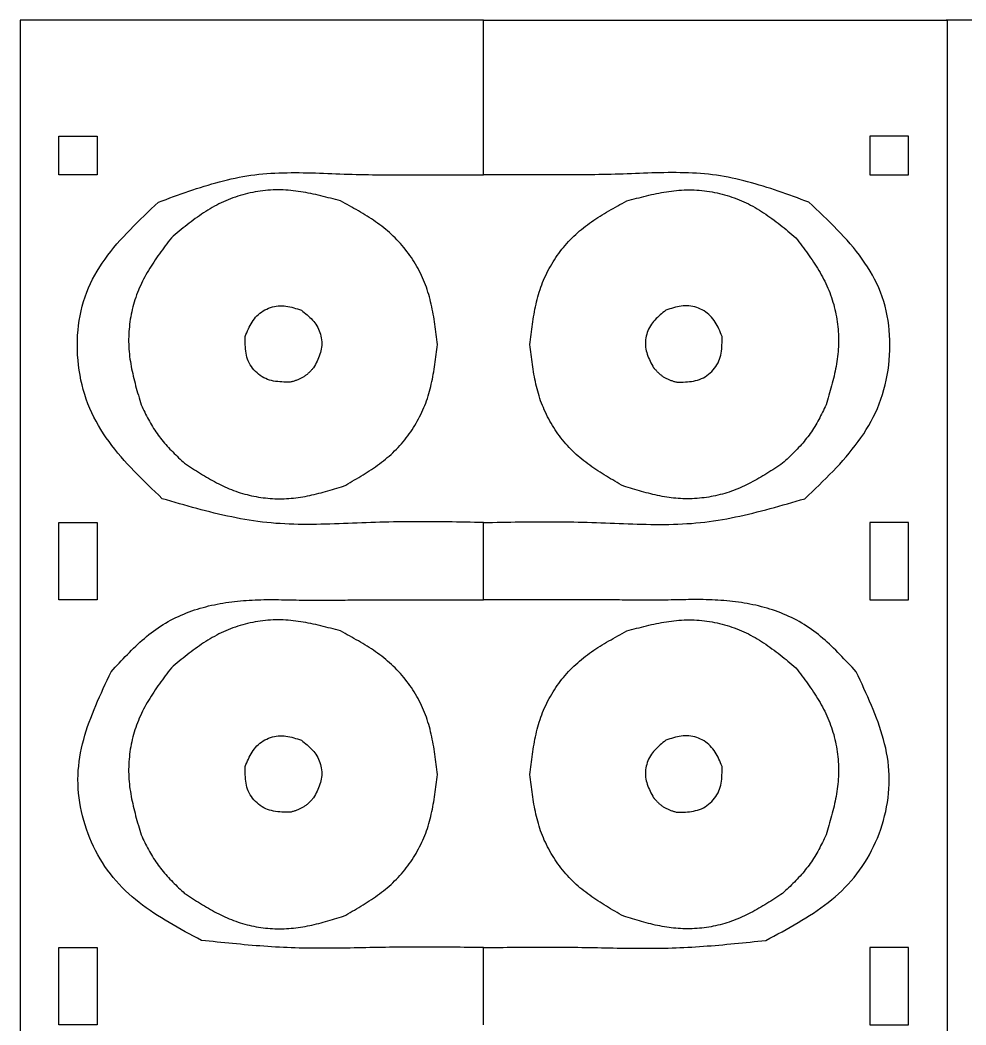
# Model space of a CAD drawing. Extents: x -185 to 480, y 0 to 407.
# Drawn here: x 0.1 to 122.6, y 120.1 to 250.1 of the extents above; entities that cross this region are included whole.
import ezdxf

# ---------------------------------------------------------------- set-up
doc = ezdxf.new("R2010")
doc.units = 0
doc.layers.add('LAYER_1', color=7, linetype='CONTINUOUS')

msp = doc.modelspace()

# ---------------------------------------------------------------- linework, layer by layer
at = {"layer": 'LAYER_1', "color": 7}
for p, q in [((35.12, 203.3), (35.12, 203.3)), ((85.16, 203.3), (85.16, 203.3)), ((21.43, 192.8), (21.43, 192.8)), ((98.85, 192.8), (98.85, 192.8)), ((35.12, 147.66), (35.12, 147.66)), ((85.16, 147.66), (85.16, 147.66)), ((21.43, 137.16), (21.43, 137.16)), ((98.85, 137.16), (98.85, 137.16))]:
    msp.add_line(p, q, dxfattribs=at)
for points, knots in [([(60.14, 250.14), (57.92, 250.14), (53.47, 250.14), (46.81, 250.14), (40.14, 250.14), (33.47, 250.14), (26.81, 250.14), (20.14, 250.14), (13.47, 250.14), (6.81, 250.14), (2.36, 250.14), (0.14, 250.14)], [0, 0, 0, 0, 6.666667, 13.333333, 20, 26.666667, 33.333333, 39.999999, 46.666665, 53.333332, 59.999999, 59.999999, 59.999999, 59.999999]), ([(0.14, 250.14), (0.14, 240.88), (0.14, 222.36), (0.14, 194.59), (0.14, 166.81), (0.14, 139.03), (0.14, 111.25), (0.14, 83.47), (0.14, 55.7), (0.14, 27.92), (0.14, 9.4), (0.14, 0.14)], [0, 0, 0, 0, 27.777778, 55.555555, 83.333333, 111.111111, 138.88889, 166.666669, 194.444445, 222.222223, 250.000002, 250.000002, 250.000002, 250.000002]), ([(60.14, 230.14), (60.14, 230.88), (60.14, 232.36), (60.14, 234.58), (60.14, 236.81), (60.14, 239.03), (60.14, 241.25), (60.14, 243.47), (60.14, 245.7), (60.14, 247.92), (60.14, 249.4), (60.14, 250.14)], [0, 0, 0, 0, 2.222556, 4.445111, 6.667666, 8.890222, 11.112777, 13.335333, 15.557888, 17.780444, 20.002999, 20.002999, 20.002999, 20.002999]), ([(60.14, 250.14), (62.36, 250.14), (66.81, 250.14), (73.47, 250.14), (80.14, 250.14), (86.81, 250.14), (93.47, 250.14), (100.14, 250.14), (106.81, 250.14), (113.47, 250.14), (117.92, 250.14), (120.14, 250.14)], [0, 0, 0, 0, 6.666666, 13.333332, 19.999999, 26.666666, 33.333332, 39.999999, 46.666664, 53.333331, 59.999998, 59.999998, 59.999998, 59.999998]), ([(180, 250.14), (177.78, 250.14), (173.33, 250.14), (166.67, 250.14), (160, 250.14), (153.33, 250.14), (146.67, 250.14), (140, 250.14), (133.33, 250.14), (126.67, 250.14), (122.22, 250.14), (120, 250.14)], [0, 0, 0, 0, 6.666666, 13.333333, 19.999999, 26.666666, 33.333332, 39.999999, 46.666664, 53.333331, 59.999998, 59.999998, 59.999998, 59.999998]), ([(120.14, 250.14), (120.14, 240.88), (120.14, 222.36), (120.14, 194.59), (120.14, 166.81), (120.14, 139.03), (120.14, 111.25), (120.14, 83.47), (120.14, 55.7), (120.14, 27.92), (120.14, 9.4), (120.14, 0.14)], [0, 0, 0, 0, 27.777778, 55.555555, 83.333333, 111.111111, 138.88889, 166.666669, 194.444445, 222.222223, 250.000002, 250.000002, 250.000002, 250.000002]), ([(5.14, 230.14), (5.14, 230.33), (5.14, 230.7), (5.14, 231.25), (5.14, 231.81), (5.14, 232.36), (5.14, 232.92), (5.14, 233.47), (5.14, 234.03), (5.14, 234.59), (5.14, 234.96), (5.14, 235.14)], [0, 0, 0, 0, 0.555555, 1.111111, 1.666666, 2.222221, 2.777777, 3.333332, 3.888887, 4.444443, 4.999998, 4.999998, 4.999998, 4.999998]), ([(5.14, 235.14), (5.33, 235.14), (5.7, 235.14), (6.25, 235.14), (6.81, 235.14), (7.36, 235.14), (7.92, 235.14), (8.47, 235.14), (9.03, 235.14), (9.59, 235.14), (9.96, 235.14), (10.14, 235.14)], [0, 0, 0, 0, 0.555555, 1.111111, 1.666666, 2.222222, 2.777778, 3.333335, 3.888889, 4.444444, 5.000001, 5.000001, 5.000001, 5.000001]), ([(10.14, 235.14), (10.14, 234.96), (10.14, 234.59), (10.14, 234.03), (10.14, 233.47), (10.14, 232.92), (10.14, 232.36), (10.14, 231.81), (10.14, 231.25), (10.14, 230.7), (10.14, 230.33), (10.14, 230.14)], [0, 0, 0, 0, 0.555555, 1.111111, 1.666666, 2.222221, 2.777777, 3.333332, 3.888887, 4.444443, 4.999998, 4.999998, 4.999998, 4.999998]), ([(115.14, 235.14), (114.96, 235.14), (114.59, 235.14), (114.03, 235.14), (113.47, 235.14), (112.92, 235.14), (112.36, 235.14), (111.81, 235.14), (111.25, 235.14), (110.7, 235.14), (110.33, 235.14), (110.14, 235.14)], [0, 0, 0, 0, 0.555555, 1.111111, 1.666666, 2.222223, 2.777779, 3.333335, 3.88889, 4.444445, 5.000002, 5.000002, 5.000002, 5.000002]), ([(110.14, 235.14), (110.14, 234.96), (110.14, 234.59), (110.14, 234.03), (110.14, 233.47), (110.14, 232.92), (110.14, 232.36), (110.14, 231.81), (110.14, 231.25), (110.14, 230.7), (110.14, 230.33), (110.14, 230.14)], [0, 0, 0, 0, 0.555555, 1.111111, 1.666666, 2.222221, 2.777777, 3.333332, 3.888887, 4.444443, 4.999998, 4.999998, 4.999998, 4.999998]), ([(115.14, 230.14), (115.14, 230.33), (115.14, 230.7), (115.14, 231.25), (115.14, 231.81), (115.14, 232.36), (115.14, 232.92), (115.14, 233.47), (115.14, 234.03), (115.14, 234.59), (115.14, 234.96), (115.14, 235.14)], [0, 0, 0, 0, 0.555555, 1.111111, 1.666666, 2.222221, 2.777777, 3.333332, 3.888887, 4.444443, 4.999998, 4.999998, 4.999998, 4.999998]), ([(10.14, 230.14), (9.96, 230.14), (9.59, 230.14), (9.03, 230.14), (8.47, 230.14), (7.92, 230.14), (7.36, 230.14), (6.81, 230.14), (6.25, 230.14), (5.7, 230.14), (5.33, 230.14), (5.14, 230.14)], [0, 0, 0, 0, 0.555557, 1.111112, 1.666666, 2.222223, 2.777779, 3.333335, 3.88889, 4.444446, 5.000001, 5.000001, 5.000001, 5.000001]), ([(18.05, 226.59), (19.36, 227.07), (21.98, 228.03), (25.94, 229.29), (30.01, 230.16), (34.18, 230.45), (38.38, 230.38), (42.59, 230.19), (46.8, 230.11), (50.99, 230.1), (53.79, 230.12), (55.18, 230.13)], [0, 0, 0, 0, 4.191504, 8.349684, 12.468209, 16.639317, 20.849668, 25.077637, 29.284453, 33.475578, 37.659338, 37.659338, 37.659338, 37.659338]), ([(55.18, 230.13), (55.36, 230.13), (55.73, 230.13), (56.28, 230.13), (56.83, 230.13), (57.38, 230.13), (57.94, 230.14), (58.49, 230.14), (59.04, 230.14), (59.59, 230.14), (59.96, 230.14), (60.14, 230.14)], [0, 0, 0, 0, 0.551285, 1.102568, 1.653853, 2.205136, 2.756421, 3.307704, 3.858989, 4.410272, 4.961557, 4.961557, 4.961557, 4.961557]), ([(65.1, 230.13), (64.92, 230.13), (64.55, 230.13), (64, 230.13), (63.45, 230.13), (62.9, 230.13), (62.35, 230.14), (61.79, 230.14), (61.24, 230.14), (60.69, 230.14), (60.32, 230.14), (60.14, 230.14)], [0, 0, 0, 0, 0.551285, 1.102568, 1.653852, 2.205136, 2.75642, 3.307704, 3.858989, 4.410272, 4.961556, 4.961556, 4.961556, 4.961556]), ([(102.23, 226.59), (100.92, 227.07), (98.31, 228.03), (94.34, 229.29), (90.27, 230.16), (86.11, 230.45), (81.9, 230.38), (77.69, 230.19), (73.48, 230.11), (69.29, 230.1), (66.5, 230.12), (65.1, 230.13)], [0, 0, 0, 0, 4.191504, 8.349684, 12.468209, 16.639316, 20.849668, 25.077636, 29.284453, 33.475578, 37.659338, 37.659338, 37.659338, 37.659338]), ([(110.14, 230.14), (110.33, 230.14), (110.7, 230.14), (111.25, 230.14), (111.81, 230.14), (112.36, 230.14), (112.92, 230.14), (113.47, 230.14), (114.03, 230.14), (114.59, 230.14), (114.96, 230.14), (115.14, 230.14)], [0, 0, 0, 0, 0.555557, 1.111112, 1.666667, 2.222223, 2.777779, 3.333336, 3.888891, 4.444447, 5.000002, 5.000002, 5.000002, 5.000002]), ([(41.62, 226.74), (40.77, 226.97), (39.07, 227.43), (36.49, 227.98), (33.87, 228.25), (31.22, 228.09), (28.62, 227.52), (26.15, 226.57), (23.87, 225.24), (21.75, 223.67), (20.4, 222.55), (19.72, 221.98)], [0, 0, 0, 0, 2.647412, 5.277963, 7.897918, 10.541063, 13.198161, 15.841215, 18.460833, 21.091132, 23.738352, 23.738352, 23.738352, 23.738352]), ([(78.66, 226.74), (79.51, 226.97), (81.21, 227.43), (83.79, 227.98), (86.42, 228.25), (89.06, 228.09), (91.66, 227.52), (94.14, 226.57), (96.42, 225.24), (98.53, 223.67), (99.88, 222.55), (100.56, 221.98)], [0, 0, 0, 0, 2.647412, 5.277963, 7.897919, 10.541063, 13.198161, 15.841215, 18.460833, 21.091133, 23.738352, 23.738352, 23.738352, 23.738352]), ([(18.55, 188.22), (17.32, 189.39), (14.88, 191.72), (11.54, 195.5), (8.94, 199.86), (7.59, 204.83), (7.43, 209.98), (8.51, 214.97), (11.02, 219.35), (14.35, 223.11), (16.81, 225.42), (18.05, 226.59)], [0, 0, 0, 0, 5.102561, 10.118889, 15.086098, 20.198847, 25.37044, 30.425138, 35.3181, 40.316891, 45.441626, 45.441626, 45.441626, 45.441626]), ([(54.16, 208.16), (54.05, 209.04), (53.85, 210.79), (53.41, 213.38), (52.68, 215.92), (51.55, 218.32), (50.06, 220.52), (48.26, 222.47), (46.18, 224.1), (43.94, 225.48), (42.39, 226.32), (41.62, 226.74)], [0, 0, 0, 0, 2.647597, 5.27841, 7.898724, 10.541857, 13.198841, 15.841702, 18.461519, 21.092103, 23.739666, 23.739666, 23.739666, 23.739666]), ([(66.13, 208.16), (66.23, 209.04), (66.43, 210.79), (66.88, 213.38), (67.6, 215.92), (68.73, 218.32), (70.22, 220.52), (72.02, 222.47), (74.1, 224.1), (76.34, 225.48), (77.89, 226.32), (78.66, 226.74)], [0, 0, 0, 0, 2.647597, 5.27841, 7.898723, 10.541857, 13.198841, 15.841701, 18.461519, 21.092102, 23.739665, 23.739665, 23.739665, 23.739665]), ([(101.73, 188.22), (102.96, 189.39), (105.4, 191.72), (108.74, 195.5), (111.34, 199.86), (112.69, 204.83), (112.86, 209.98), (111.77, 214.97), (109.26, 219.35), (105.93, 223.11), (103.47, 225.42), (102.23, 226.59)], [0, 0, 0, 0, 5.102561, 10.118889, 15.086098, 20.198847, 25.37044, 30.425137, 35.3181, 40.316891, 45.441627, 45.441627, 45.441627, 45.441627]), ([(19.72, 221.98), (19.2, 221.29), (18.16, 219.92), (16.72, 217.78), (15.51, 215.5), (14.68, 213.04), (14.22, 210.49), (14.14, 207.89), (14.48, 205.33), (15.08, 202.83), (15.57, 201.18), (15.81, 200.35)], [0, 0, 0, 0, 2.589639, 5.163371, 7.72698, 10.311706, 12.909721, 15.494985, 18.059135, 20.632872, 23.222125, 23.222125, 23.222125, 23.222125]), ([(100.56, 221.98), (101.08, 221.29), (102.12, 219.92), (103.56, 217.78), (104.77, 215.5), (105.6, 213.04), (106.06, 210.49), (106.14, 207.89), (105.81, 205.33), (105.2, 202.83), (104.72, 201.18), (104.47, 200.35)], [0, 0, 0, 0, 2.58964, 5.163371, 7.72698, 10.311706, 12.909722, 15.494986, 18.059135, 20.632872, 23.222125, 23.222125, 23.222125, 23.222125]), ([(29.28, 209.22), (29.41, 209.54), (29.68, 210.18), (30.15, 211.09), (30.78, 211.91), (31.59, 212.55), (32.54, 212.99), (33.55, 213.22), (34.57, 213.17), (35.57, 212.93), (36.22, 212.72), (36.55, 212.61)], [0, 0, 0, 0, 1.037911, 2.059862, 3.071689, 4.103786, 5.147883, 6.175171, 7.180853, 8.201408, 9.241287, 9.241287, 9.241287, 9.241287]), ([(36.55, 212.61), (36.81, 212.41), (37.31, 212.01), (38.01, 211.36), (38.59, 210.6), (38.99, 209.73), (39.2, 208.78), (39.21, 207.82), (38.98, 206.89), (38.6, 206.02), (38.29, 205.46), (38.14, 205.17)], [0, 0, 0, 0, 0.964528, 1.91649, 2.860801, 3.818207, 4.784899, 5.738039, 6.677911, 7.629709, 8.597147, 8.597147, 8.597147, 8.597147]), ([(83.73, 212.61), (83.48, 212.41), (82.98, 212.01), (82.28, 211.36), (81.69, 210.6), (81.29, 209.73), (81.08, 208.78), (81.07, 207.82), (81.3, 206.89), (81.69, 206.02), (81.99, 205.46), (82.14, 205.17)], [0, 0, 0, 0, 0.964528, 1.91649, 2.860801, 3.818206, 4.784899, 5.738039, 6.677911, 7.629709, 8.597147, 8.597147, 8.597147, 8.597147]), ([(91.01, 209.22), (90.87, 209.54), (90.61, 210.18), (90.13, 211.09), (89.51, 211.91), (88.69, 212.55), (87.75, 212.99), (86.73, 213.22), (85.71, 213.17), (84.71, 212.93), (84.06, 212.72), (83.73, 212.61)], [0, 0, 0, 0, 1.03791, 2.059861, 3.07169, 4.103786, 5.147882, 6.175171, 7.180854, 8.201408, 9.241288, 9.241288, 9.241288, 9.241288]), ([(35.12, 203.3), (34.75, 203.3), (34.03, 203.31), (32.96, 203.41), (31.91, 203.71), (30.99, 204.29), (30.21, 205.08), (29.64, 206.01), (29.36, 207.06), (29.27, 208.14), (29.27, 208.86), (29.28, 209.22)], [0, 0, 0, 0, 1.094616, 2.168259, 3.226742, 4.31394, 5.41845, 6.505883, 7.56602, 8.641146, 9.737164, 9.737164, 9.737164, 9.737164]), ([(42.02, 189.83), (42.77, 190.26), (44.26, 191.12), (46.43, 192.51), (48.44, 194.13), (50.18, 196.05), (51.61, 198.22), (52.71, 200.57), (53.42, 203.05), (53.85, 205.6), (54.05, 207.31), (54.16, 208.16)], [0, 0, 0, 0, 2.589809, 5.163953, 7.728321, 10.313508, 12.911637, 15.496643, 18.060635, 20.634583, 23.224325, 23.224325, 23.224325, 23.224325]), ([(78.27, 189.83), (77.52, 190.26), (76.02, 191.12), (73.85, 192.51), (71.84, 194.13), (70.1, 196.05), (68.67, 198.22), (67.57, 200.57), (66.87, 203.05), (66.43, 205.6), (66.23, 207.31), (66.13, 208.16)], [0, 0, 0, 0, 2.589809, 5.163953, 7.728321, 10.313508, 12.911637, 15.496643, 18.060636, 20.634583, 23.224325, 23.224325, 23.224325, 23.224325]), ([(85.16, 203.3), (85.53, 203.3), (86.25, 203.31), (87.33, 203.41), (88.37, 203.71), (89.3, 204.29), (90.07, 205.08), (90.64, 206.01), (90.93, 207.06), (91.01, 208.14), (91.01, 208.86), (91.01, 209.22)], [0, 0, 0, 0, 1.094617, 2.16826, 3.226743, 4.313941, 5.418451, 6.505884, 7.566021, 8.641147, 9.737164, 9.737164, 9.737164, 9.737164]), ([(38.14, 205.17), (38.05, 205.07), (37.87, 204.87), (37.59, 204.58), (37.3, 204.3), (36.98, 204.06), (36.63, 203.84), (36.27, 203.66), (35.89, 203.52), (35.51, 203.4), (35.25, 203.33), (35.12, 203.3)], [0, 0, 0, 0, 0.404148, 0.807494, 1.210438, 1.61467, 2.019522, 2.423496, 2.826121, 3.229398, 3.633665, 3.633665, 3.633665, 3.633665]), ([(82.14, 205.17), (82.23, 205.07), (82.41, 204.87), (82.69, 204.58), (82.98, 204.3), (83.31, 204.06), (83.65, 203.84), (84.01, 203.66), (84.39, 203.52), (84.77, 203.4), (85.03, 203.33), (85.16, 203.3)], [0, 0, 0, 0, 0.404149, 0.807494, 1.210438, 1.61467, 2.019522, 2.423496, 2.82612, 3.229398, 3.633665, 3.633665, 3.633665, 3.633665]), ([(15.81, 200.35), (15.97, 200.03), (16.27, 199.4), (16.75, 198.46), (17.28, 197.54), (17.86, 196.66), (18.49, 195.82), (19.18, 195.02), (19.91, 194.26), (20.66, 193.52), (21.18, 193.04), (21.43, 192.8)], [0, 0, 0, 0, 1.056831, 2.112345, 3.1668, 4.218845, 5.272183, 6.325264, 7.380469, 8.435699, 9.491484, 9.491484, 9.491484, 9.491484]), ([(104.47, 200.35), (104.32, 200.03), (104.01, 199.4), (103.53, 198.46), (103.01, 197.54), (102.42, 196.66), (101.79, 195.82), (101.1, 195.02), (100.38, 194.26), (99.62, 193.52), (99.11, 193.04), (98.85, 192.8)], [0, 0, 0, 0, 1.056831, 2.112345, 3.1668, 4.218845, 5.272183, 6.325264, 7.380468, 8.4357, 9.491484, 9.491484, 9.491484, 9.491484]), ([(21.43, 192.8), (22.11, 192.36), (23.47, 191.47), (25.56, 190.25), (27.76, 189.23), (30.1, 188.55), (32.51, 188.2), (34.94, 188.19), (37.34, 188.54), (39.69, 189.13), (41.24, 189.6), (42.02, 189.83)], [0, 0, 0, 0, 2.432378, 4.852294, 7.264737, 9.692156, 12.129703, 14.556188, 16.966276, 19.384748, 21.816341, 21.816341, 21.816341, 21.816341]), ([(98.85, 192.8), (98.17, 192.36), (96.82, 191.47), (94.73, 190.25), (92.52, 189.23), (90.18, 188.55), (87.77, 188.2), (85.34, 188.19), (82.94, 188.54), (80.59, 189.13), (79.04, 189.6), (78.27, 189.83)], [0, 0, 0, 0, 2.432378, 4.852294, 7.264737, 9.692155, 12.129703, 14.556188, 16.966276, 19.384747, 21.81634, 21.81634, 21.81634, 21.81634]), ([(60.14, 185.14), (58.59, 185.17), (55.48, 185.22), (50.81, 185.25), (46.12, 185.18), (41.43, 184.97), (36.75, 184.84), (32.09, 185.04), (27.51, 185.8), (23.02, 186.92), (20.04, 187.79), (18.55, 188.22)], [0, 0, 0, 0, 4.663071, 9.330885, 14.009718, 18.716905, 23.411112, 28.074057, 32.674045, 37.30595, 41.964712, 41.964712, 41.964712, 41.964712]), ([(60.14, 185.14), (61.7, 185.17), (64.81, 185.22), (69.48, 185.25), (74.16, 185.18), (78.85, 184.97), (83.54, 184.84), (88.19, 185.04), (92.77, 185.8), (97.27, 186.92), (100.24, 187.79), (101.73, 188.22)], [0, 0, 0, 0, 4.66307, 9.330885, 14.009717, 18.716905, 23.411112, 28.074056, 32.674044, 37.305949, 41.964711, 41.964711, 41.964711, 41.964711]), ([(5.14, 175.14), (5.14, 175.51), (5.14, 176.25), (5.14, 177.36), (5.14, 178.47), (5.14, 179.59), (5.14, 180.7), (5.14, 181.81), (5.14, 182.92), (5.14, 184.03), (5.14, 184.77), (5.14, 185.14)], [0, 0, 0, 0, 1.111111, 2.222222, 3.333332, 4.444444, 5.555556, 6.666667, 7.777778, 8.888889, 10, 10, 10, 10]), ([(5.14, 185.14), (5.33, 185.14), (5.7, 185.14), (6.25, 185.14), (6.81, 185.14), (7.36, 185.14), (7.92, 185.14), (8.47, 185.14), (9.03, 185.14), (9.59, 185.14), (9.96, 185.14), (10.14, 185.14)], [0, 0, 0, 0, 0.555555, 1.111111, 1.666666, 2.222222, 2.777778, 3.333335, 3.888889, 4.444444, 5.000001, 5.000001, 5.000001, 5.000001]), ([(10.14, 185.14), (10.14, 184.77), (10.14, 184.03), (10.14, 182.92), (10.14, 181.81), (10.14, 180.7), (10.14, 179.59), (10.14, 178.47), (10.14, 177.36), (10.14, 176.25), (10.14, 175.51), (10.14, 175.14)], [0, 0, 0, 0, 1.111111, 2.222222, 3.333333, 4.444444, 5.555556, 6.666668, 7.777778, 8.888889, 10, 10, 10, 10]), ([(60.14, 175.14), (60.14, 175.51), (60.14, 176.25), (60.14, 177.36), (60.14, 178.47), (60.14, 179.59), (60.14, 180.7), (60.14, 181.81), (60.14, 182.92), (60.14, 184.03), (60.14, 184.77), (60.14, 185.14)], [0, 0, 0, 0, 1.111711, 2.223422, 3.335133, 4.446845, 5.558556, 6.670269, 7.781979, 8.893691, 10.005401, 10.005401, 10.005401, 10.005401]), ([(115.14, 185.14), (114.96, 185.14), (114.59, 185.14), (114.03, 185.14), (113.47, 185.14), (112.92, 185.14), (112.36, 185.14), (111.81, 185.14), (111.25, 185.14), (110.7, 185.14), (110.33, 185.14), (110.14, 185.14)], [0, 0, 0, 0, 0.555555, 1.111111, 1.666666, 2.222223, 2.777779, 3.333335, 3.88889, 4.444445, 5.000002, 5.000002, 5.000002, 5.000002]), ([(110.14, 185.14), (110.14, 184.77), (110.14, 184.03), (110.14, 182.92), (110.14, 181.81), (110.14, 180.7), (110.14, 179.59), (110.14, 178.47), (110.14, 177.36), (110.14, 176.25), (110.14, 175.51), (110.14, 175.14)], [0, 0, 0, 0, 1.111111, 2.222222, 3.333333, 4.444444, 5.555556, 6.666668, 7.777778, 8.888889, 10, 10, 10, 10]), ([(115.14, 175.14), (115.14, 175.51), (115.14, 176.25), (115.14, 177.36), (115.14, 178.47), (115.14, 179.59), (115.14, 180.7), (115.14, 181.81), (115.14, 182.92), (115.14, 184.03), (115.14, 184.77), (115.14, 185.14)], [0, 0, 0, 0, 1.111111, 2.222222, 3.333332, 4.444444, 5.555556, 6.666667, 7.777778, 8.888889, 10, 10, 10, 10]), ([(10.14, 175.14), (9.96, 175.14), (9.59, 175.14), (9.03, 175.14), (8.47, 175.14), (7.92, 175.14), (7.36, 175.14), (6.81, 175.14), (6.25, 175.14), (5.7, 175.14), (5.33, 175.14), (5.14, 175.14)], [0, 0, 0, 0, 0.555557, 1.111112, 1.666666, 2.222223, 2.777779, 3.333335, 3.88889, 4.444446, 5.000001, 5.000001, 5.000001, 5.000001]), ([(11.93, 165.84), (12.62, 166.59), (14, 168.08), (16.18, 170.19), (18.6, 172.02), (21.3, 173.37), (24.17, 174.31), (27.15, 174.89), (30.18, 175.15), (33.22, 175.18), (35.25, 175.13), (36.26, 175.11)], [0, 0, 0, 0, 3.067295, 6.102313, 9.105168, 12.094053, 15.117437, 18.148346, 21.194041, 24.229505, 27.266025, 27.266025, 27.266025, 27.266025]), ([(36.26, 175.11), (37.14, 175.11), (38.91, 175.11), (41.57, 175.11), (44.22, 175.12), (46.87, 175.12), (49.53, 175.12), (52.18, 175.13), (54.83, 175.13), (57.49, 175.13), (59.26, 175.14), (60.14, 175.14)], [0, 0, 0, 0, 2.653561, 5.307124, 7.960685, 10.614246, 13.267808, 15.921369, 18.574929, 21.228491, 23.882052, 23.882052, 23.882052, 23.882052]), ([(84.02, 175.11), (83.14, 175.11), (81.37, 175.11), (78.72, 175.11), (76.06, 175.12), (73.41, 175.12), (70.76, 175.12), (68.1, 175.13), (65.45, 175.13), (62.79, 175.13), (61.03, 175.14), (60.14, 175.14)], [0, 0, 0, 0, 2.653562, 5.307124, 7.960686, 10.614247, 13.267809, 15.921369, 18.57493, 21.228492, 23.882052, 23.882052, 23.882052, 23.882052]), ([(108.36, 165.84), (107.66, 166.59), (106.28, 168.08), (104.1, 170.19), (101.69, 172.02), (98.99, 173.37), (96.11, 174.31), (93.13, 174.89), (90.1, 175.15), (87.06, 175.18), (85.03, 175.13), (84.02, 175.11)], [0, 0, 0, 0, 3.067295, 6.102313, 9.105167, 12.094054, 15.117437, 18.148347, 21.194041, 24.229504, 27.266024, 27.266024, 27.266024, 27.266024]), ([(110.14, 175.14), (110.33, 175.14), (110.7, 175.14), (111.25, 175.14), (111.81, 175.14), (112.36, 175.14), (112.92, 175.14), (113.47, 175.14), (114.03, 175.14), (114.59, 175.14), (114.96, 175.14), (115.14, 175.14)], [0, 0, 0, 0, 0.555557, 1.111112, 1.666667, 2.222223, 2.777779, 3.333336, 3.888891, 4.444447, 5.000002, 5.000002, 5.000002, 5.000002]), ([(41.62, 171.11), (40.77, 171.34), (39.07, 171.79), (36.49, 172.35), (33.87, 172.61), (31.22, 172.45), (28.62, 171.88), (26.15, 170.93), (23.87, 169.6), (21.75, 168.03), (20.4, 166.91), (19.72, 166.34)], [0, 0, 0, 0, 2.647411, 5.277963, 7.897918, 10.541062, 13.19816, 15.841215, 18.460833, 21.091132, 23.738351, 23.738351, 23.738351, 23.738351]), ([(78.66, 171.11), (79.51, 171.34), (81.21, 171.79), (83.79, 172.35), (86.42, 172.61), (89.06, 172.45), (91.66, 171.88), (94.14, 170.93), (96.42, 169.6), (98.53, 168.03), (99.88, 166.91), (100.56, 166.34)], [0, 0, 0, 0, 2.647412, 5.277963, 7.897919, 10.541063, 13.198161, 15.841214, 18.460833, 21.091133, 23.738352, 23.738352, 23.738352, 23.738352]), ([(54.16, 152.52), (54.05, 153.4), (53.85, 155.15), (53.41, 157.75), (52.68, 160.29), (51.55, 162.68), (50.06, 164.89), (48.26, 166.83), (46.18, 168.46), (43.94, 169.84), (42.39, 170.68), (41.62, 171.11)], [0, 0, 0, 0, 2.647597, 5.278411, 7.898723, 10.541858, 13.198841, 15.841702, 18.461519, 21.092103, 23.739666, 23.739666, 23.739666, 23.739666]), ([(66.13, 152.52), (66.23, 153.4), (66.43, 155.15), (66.88, 157.75), (67.6, 160.29), (68.73, 162.68), (70.22, 164.89), (72.02, 166.83), (74.1, 168.46), (76.34, 169.84), (77.89, 170.68), (78.66, 171.11)], [0, 0, 0, 0, 2.647596, 5.27841, 7.898723, 10.541857, 13.198841, 15.841701, 18.461518, 21.092102, 23.739665, 23.739665, 23.739665, 23.739665]), ([(23.62, 131.07), (22.22, 131.82), (19.43, 133.3), (15.47, 135.86), (12.02, 139.1), (9.48, 143.16), (7.92, 147.7), (7.43, 152.45), (8.24, 157.12), (9.89, 161.54), (11.24, 164.39), (11.93, 165.84)], [0, 0, 0, 0, 4.772546, 9.466434, 14.108805, 18.85955, 23.670805, 28.402764, 33.030027, 37.72768, 42.517553, 42.517553, 42.517553, 42.517553]), ([(19.72, 166.34), (19.2, 165.66), (18.16, 164.28), (16.72, 162.14), (15.51, 159.86), (14.68, 157.41), (14.22, 154.85), (14.14, 152.26), (14.48, 149.7), (15.08, 147.19), (15.57, 145.54), (15.81, 144.71)], [0, 0, 0, 0, 2.58964, 5.163371, 7.72698, 10.311706, 12.909722, 15.494986, 18.059136, 20.632873, 23.222126, 23.222126, 23.222126, 23.222126]), ([(96.66, 131.07), (98.07, 131.82), (100.85, 133.3), (104.81, 135.86), (108.27, 139.1), (110.8, 143.16), (112.36, 147.7), (112.85, 152.45), (112.04, 157.12), (110.39, 161.54), (109.04, 164.39), (108.36, 165.84)], [0, 0, 0, 0, 4.772546, 9.466433, 14.108804, 18.859549, 23.670805, 28.402764, 33.030026, 37.727679, 42.517552, 42.517552, 42.517552, 42.517552]), ([(100.56, 166.34), (101.08, 165.66), (102.12, 164.28), (103.56, 162.14), (104.77, 159.86), (105.6, 157.41), (106.06, 154.85), (106.14, 152.26), (105.81, 149.7), (105.2, 147.19), (104.72, 145.54), (104.47, 144.71)], [0, 0, 0, 0, 2.589639, 5.163371, 7.72698, 10.311707, 12.909722, 15.494986, 18.059135, 20.632873, 23.222126, 23.222126, 23.222126, 23.222126]), ([(29.28, 153.59), (29.41, 153.91), (29.68, 154.54), (30.15, 155.45), (30.78, 156.27), (31.59, 156.91), (32.54, 157.36), (33.55, 157.58), (34.57, 157.53), (35.57, 157.29), (36.22, 157.08), (36.55, 156.97)], [0, 0, 0, 0, 1.037911, 2.059861, 3.071689, 4.103786, 5.147882, 6.17517, 7.180853, 8.201407, 9.241287, 9.241287, 9.241287, 9.241287]), ([(91.01, 153.59), (90.87, 153.91), (90.61, 154.54), (90.13, 155.45), (89.51, 156.27), (88.69, 156.91), (87.75, 157.36), (86.73, 157.58), (85.71, 157.53), (84.71, 157.29), (84.06, 157.08), (83.73, 156.97)], [0, 0, 0, 0, 1.037911, 2.059861, 3.07169, 4.103786, 5.147883, 6.175171, 7.180854, 8.201408, 9.241287, 9.241287, 9.241287, 9.241287]), ([(36.55, 156.97), (36.81, 156.77), (37.31, 156.37), (38.01, 155.72), (38.59, 154.97), (38.99, 154.09), (39.2, 153.15), (39.21, 152.18), (38.98, 151.26), (38.6, 150.38), (38.29, 149.82), (38.14, 149.53)], [0, 0, 0, 0, 0.964527, 1.91649, 2.860801, 3.818206, 4.784899, 5.738038, 6.677911, 7.629709, 8.597148, 8.597148, 8.597148, 8.597148]), ([(83.73, 156.97), (83.48, 156.77), (82.98, 156.37), (82.28, 155.72), (81.69, 154.97), (81.29, 154.09), (81.08, 153.15), (81.07, 152.18), (81.3, 151.26), (81.69, 150.38), (81.99, 149.82), (82.14, 149.53)], [0, 0, 0, 0, 0.964528, 1.916491, 2.860801, 3.818206, 4.784899, 5.738039, 6.677911, 7.629709, 8.597147, 8.597147, 8.597147, 8.597147]), ([(35.12, 147.66), (34.75, 147.66), (34.03, 147.67), (32.96, 147.77), (31.91, 148.07), (30.99, 148.65), (30.21, 149.44), (29.64, 150.38), (29.36, 151.42), (29.27, 152.5), (29.27, 153.22), (29.28, 153.59)], [0, 0, 0, 0, 1.094617, 2.16826, 3.226743, 4.313941, 5.418451, 6.505884, 7.566021, 8.641147, 9.737166, 9.737166, 9.737166, 9.737166]), ([(85.16, 147.66), (85.53, 147.66), (86.25, 147.67), (87.33, 147.77), (88.37, 148.07), (89.3, 148.65), (90.07, 149.44), (90.64, 150.38), (90.93, 151.42), (91.01, 152.5), (91.01, 153.22), (91.01, 153.59)], [0, 0, 0, 0, 1.094617, 2.168259, 3.226743, 4.313941, 5.41845, 6.505883, 7.566021, 8.641147, 9.737164, 9.737164, 9.737164, 9.737164]), ([(42.02, 134.19), (42.77, 134.62), (44.26, 135.48), (46.43, 136.87), (48.44, 138.49), (50.18, 140.42), (51.61, 142.58), (52.71, 144.93), (53.42, 147.42), (53.85, 149.96), (54.05, 151.67), (54.16, 152.52)], [0, 0, 0, 0, 2.589809, 5.163952, 7.72832, 10.313507, 12.911637, 15.496643, 18.060635, 20.634584, 23.224325, 23.224325, 23.224325, 23.224325]), ([(78.27, 134.19), (77.52, 134.62), (76.02, 135.48), (73.85, 136.87), (71.84, 138.49), (70.1, 140.42), (68.67, 142.58), (67.57, 144.93), (66.87, 147.42), (66.43, 149.96), (66.23, 151.67), (66.13, 152.52)], [0, 0, 0, 0, 2.589809, 5.163952, 7.728319, 10.313508, 12.911637, 15.496643, 18.060635, 20.634583, 23.224324, 23.224324, 23.224324, 23.224324]), ([(38.14, 149.53), (38.05, 149.43), (37.87, 149.23), (37.59, 148.94), (37.3, 148.67), (36.98, 148.42), (36.63, 148.21), (36.27, 148.03), (35.89, 147.88), (35.51, 147.76), (35.25, 147.69), (35.12, 147.66)], [0, 0, 0, 0, 0.404147, 0.807493, 1.210437, 1.61467, 2.019522, 2.423496, 2.82612, 3.229397, 3.633664, 3.633664, 3.633664, 3.633664]), ([(82.14, 149.53), (82.23, 149.43), (82.41, 149.23), (82.69, 148.94), (82.98, 148.67), (83.31, 148.42), (83.65, 148.21), (84.01, 148.03), (84.39, 147.88), (84.77, 147.76), (85.03, 147.69), (85.16, 147.66)], [0, 0, 0, 0, 0.404149, 0.807494, 1.210437, 1.61467, 2.019522, 2.423496, 2.826121, 3.229398, 3.633665, 3.633665, 3.633665, 3.633665]), ([(15.81, 144.71), (15.97, 144.39), (16.27, 143.76), (16.75, 142.82), (17.28, 141.9), (17.86, 141.03), (18.49, 140.19), (19.18, 139.38), (19.91, 138.62), (20.66, 137.88), (21.18, 137.4), (21.43, 137.16)], [0, 0, 0, 0, 1.056831, 2.112344, 3.1668, 4.218845, 5.272183, 6.325263, 7.380469, 8.435699, 9.491484, 9.491484, 9.491484, 9.491484]), ([(104.47, 144.71), (104.32, 144.39), (104.01, 143.76), (103.53, 142.82), (103.01, 141.9), (102.42, 141.03), (101.79, 140.19), (101.1, 139.38), (100.38, 138.62), (99.62, 137.88), (99.11, 137.4), (98.85, 137.16)], [0, 0, 0, 0, 1.056831, 2.112344, 3.166799, 4.218844, 5.272182, 6.325264, 7.380468, 8.435699, 9.491483, 9.491483, 9.491483, 9.491483]), ([(21.43, 137.16), (22.11, 136.72), (23.47, 135.83), (25.56, 134.61), (27.76, 133.59), (30.1, 132.91), (32.51, 132.56), (34.94, 132.55), (37.34, 132.9), (39.69, 133.49), (41.24, 133.96), (42.02, 134.19)], [0, 0, 0, 0, 2.432378, 4.852295, 7.264737, 9.692156, 12.129704, 14.556189, 16.966276, 19.384748, 21.816341, 21.816341, 21.816341, 21.816341]), ([(98.85, 137.16), (98.17, 136.72), (96.82, 135.83), (94.73, 134.61), (92.52, 133.59), (90.18, 132.91), (87.77, 132.56), (85.34, 132.55), (82.94, 132.9), (80.59, 133.49), (79.04, 133.96), (78.27, 134.19)], [0, 0, 0, 0, 2.432379, 4.852294, 7.264737, 9.692156, 12.129703, 14.556188, 16.966276, 19.384747, 21.816341, 21.816341, 21.816341, 21.816341]), ([(5.14, 120.14), (5.14, 120.51), (5.14, 121.25), (5.14, 122.36), (5.14, 123.47), (5.14, 124.59), (5.14, 125.7), (5.14, 126.81), (5.14, 127.92), (5.14, 129.03), (5.14, 129.77), (5.14, 130.14)], [0, 0, 0, 0, 1.111109, 2.222218, 3.333327, 4.444436, 5.555544, 6.666653, 7.777762, 8.888871, 9.99998, 9.99998, 9.99998, 9.99998]), ([(5.14, 130.14), (5.33, 130.14), (5.7, 130.14), (6.25, 130.14), (6.81, 130.14), (7.36, 130.14), (7.92, 130.14), (8.47, 130.14), (9.03, 130.14), (9.59, 130.14), (9.96, 130.14), (10.14, 130.14)], [0, 0, 0, 0, 0.555555, 1.111111, 1.666666, 2.222222, 2.777778, 3.333335, 3.888889, 4.444444, 5.000001, 5.000001, 5.000001, 5.000001]), ([(10.14, 130.14), (10.14, 129.77), (10.14, 129.03), (10.14, 127.92), (10.14, 126.81), (10.14, 125.7), (10.14, 124.59), (10.14, 123.47), (10.14, 122.36), (10.14, 121.25), (10.14, 120.51), (10.14, 120.14)], [0, 0, 0, 0, 1.111109, 2.222218, 3.333327, 4.444436, 5.555544, 6.666653, 7.777762, 8.888871, 9.99998, 9.99998, 9.99998, 9.99998]), ([(60.14, 130.14), (58.79, 130.16), (56.08, 130.19), (52.01, 130.21), (47.94, 130.19), (43.88, 130.1), (39.81, 130.03), (35.74, 130.07), (31.69, 130.29), (27.65, 130.65), (24.96, 130.93), (23.62, 131.07)], [0, 0, 0, 0, 4.064495, 8.129395, 12.195458, 16.267209, 20.337485, 24.403737, 28.453343, 32.50718, 36.564612, 36.564612, 36.564612, 36.564612]), ([(60.14, 130.14), (61.5, 130.16), (64.21, 130.19), (68.27, 130.21), (72.34, 130.19), (76.41, 130.1), (80.48, 130.03), (84.54, 130.07), (88.59, 130.29), (92.63, 130.65), (95.32, 130.93), (96.66, 131.07)], [0, 0, 0, 0, 4.064494, 8.129394, 12.195457, 16.267209, 20.337484, 24.403736, 28.453342, 32.507179, 36.564612, 36.564612, 36.564612, 36.564612]), ([(60.14, 120.14), (60.14, 120.51), (60.14, 121.25), (60.14, 122.36), (60.14, 123.47), (60.14, 124.59), (60.14, 125.7), (60.14, 126.81), (60.14, 127.92), (60.14, 129.03), (60.14, 129.77), (60.14, 130.14)], [0, 0, 0, 0, 1.111704, 2.223409, 3.335113, 4.446818, 5.558524, 6.670229, 7.781933, 8.893638, 10.005342, 10.005342, 10.005342, 10.005342]), ([(115.14, 130.14), (114.96, 130.14), (114.59, 130.14), (114.03, 130.14), (113.47, 130.14), (112.92, 130.14), (112.36, 130.14), (111.81, 130.14), (111.25, 130.14), (110.7, 130.14), (110.33, 130.14), (110.14, 130.14)], [0, 0, 0, 0, 0.555555, 1.111111, 1.666666, 2.222223, 2.777779, 3.333335, 3.88889, 4.444445, 5.000002, 5.000002, 5.000002, 5.000002]), ([(110.14, 130.14), (110.14, 129.77), (110.14, 129.03), (110.14, 127.92), (110.14, 126.81), (110.14, 125.7), (110.14, 124.59), (110.14, 123.47), (110.14, 122.36), (110.14, 121.25), (110.14, 120.51), (110.14, 120.14)], [0, 0, 0, 0, 1.111109, 2.222218, 3.333327, 4.444436, 5.555544, 6.666653, 7.777762, 8.888871, 9.99998, 9.99998, 9.99998, 9.99998]), ([(115.14, 120.14), (115.14, 120.51), (115.14, 121.25), (115.14, 122.36), (115.14, 123.47), (115.14, 124.59), (115.14, 125.7), (115.14, 126.81), (115.14, 127.92), (115.14, 129.03), (115.14, 129.77), (115.14, 130.14)], [0, 0, 0, 0, 1.111109, 2.222218, 3.333327, 4.444436, 5.555544, 6.666653, 7.777762, 8.888871, 9.99998, 9.99998, 9.99998, 9.99998]), ([(10.14, 120.14), (9.96, 120.14), (9.59, 120.14), (9.03, 120.14), (8.47, 120.14), (7.92, 120.14), (7.36, 120.14), (6.81, 120.14), (6.25, 120.14), (5.7, 120.14), (5.33, 120.14), (5.14, 120.14)], [0, 0, 0, 0, 0.555557, 1.111112, 1.666666, 2.222223, 2.777779, 3.333335, 3.88889, 4.444446, 5.000001, 5.000001, 5.000001, 5.000001]), ([(110.14, 120.14), (110.33, 120.14), (110.7, 120.14), (111.25, 120.14), (111.81, 120.14), (112.36, 120.14), (112.92, 120.14), (113.47, 120.14), (114.03, 120.14), (114.59, 120.14), (114.96, 120.14), (115.14, 120.14)], [0, 0, 0, 0, 0.555557, 1.111112, 1.666667, 2.222223, 2.777779, 3.333336, 3.888891, 4.444447, 5.000002, 5.000002, 5.000002, 5.000002])]:
    msp.add_open_spline(points, degree=3, knots=knots, dxfattribs=at)

doc.saveas('drawing.dxf')
